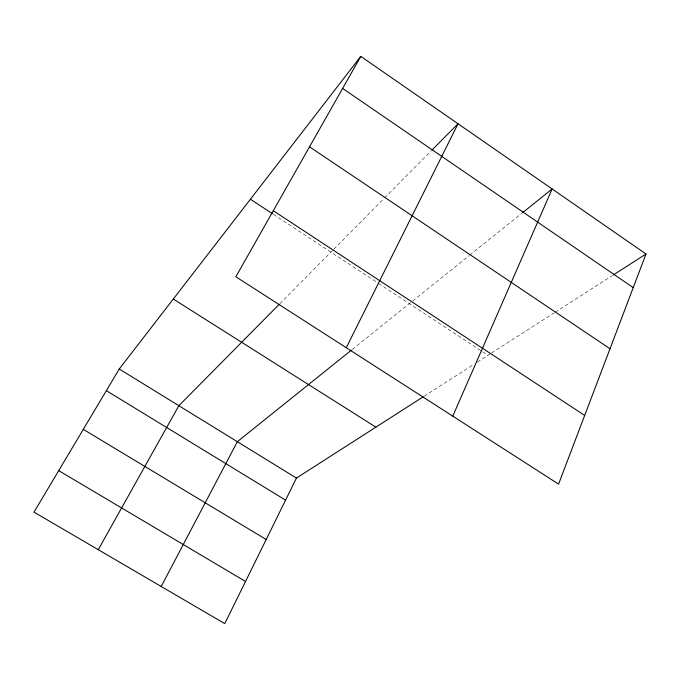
<?xml version="1.0" encoding="UTF-8"?>
<svg xmlns="http://www.w3.org/2000/svg" width="680" height="680" viewBox="0 0 680 680"><rect width="100%" height="100%" fill="white"/><g stroke="black" fill="none" stroke-linecap="round" stroke-linejoin="round"><path stroke-width="0.51" stroke-dasharray="3.4 2.55" d="M279.846 303.714L333.124 249.9M333.863 249.152L383.851 198.662M384.591 197.922L431.222 150.824M352.18 349.503L411.808 301.631M412.632 300.968L468.894 255.799M469.719 255.136L521.713 213.393M424.125 396.227L473.773 364.403M477.326 362.125L490.637 353.591M491.521 353.03L554.2 312.851M555.084 312.281L612.501 275.476M273.411 214.353L377.613 282.786M378.497 283.373L481.805 351.228M482.69 351.806L487.993 355.291"/><path stroke-width="1.02" d="M646 254.005L558.586 484.126L235.858 276.769L360.791 56.372L646 254.005L613.377 274.916M452.769 416.135L552.143 188.964L522.529 212.738M423.24 396.797L296.438 478.083L224.757 623.628L34 512.134L119.246 369.002L360.791 56.372M346.281 347.709L458.031 123.751L431.962 150.076M161.211 586.483L237.337 441.702L351.365 350.157M98.26 549.687L178.857 405.697L279.106 304.453M58.718 470.628L245.523 581.476M83.3 429.352L266.186 539.512M106.352 390.66L285.575 500.14M119.246 369.002L296.438 478.083M173.298 299.047L375.878 427.159M273.292 210.732L584.681 415.438M250.41 199.24L272.527 213.767M309.527 146.82L610.011 348.747M342.626 88.425L633.225 287.631"/></g></svg>
